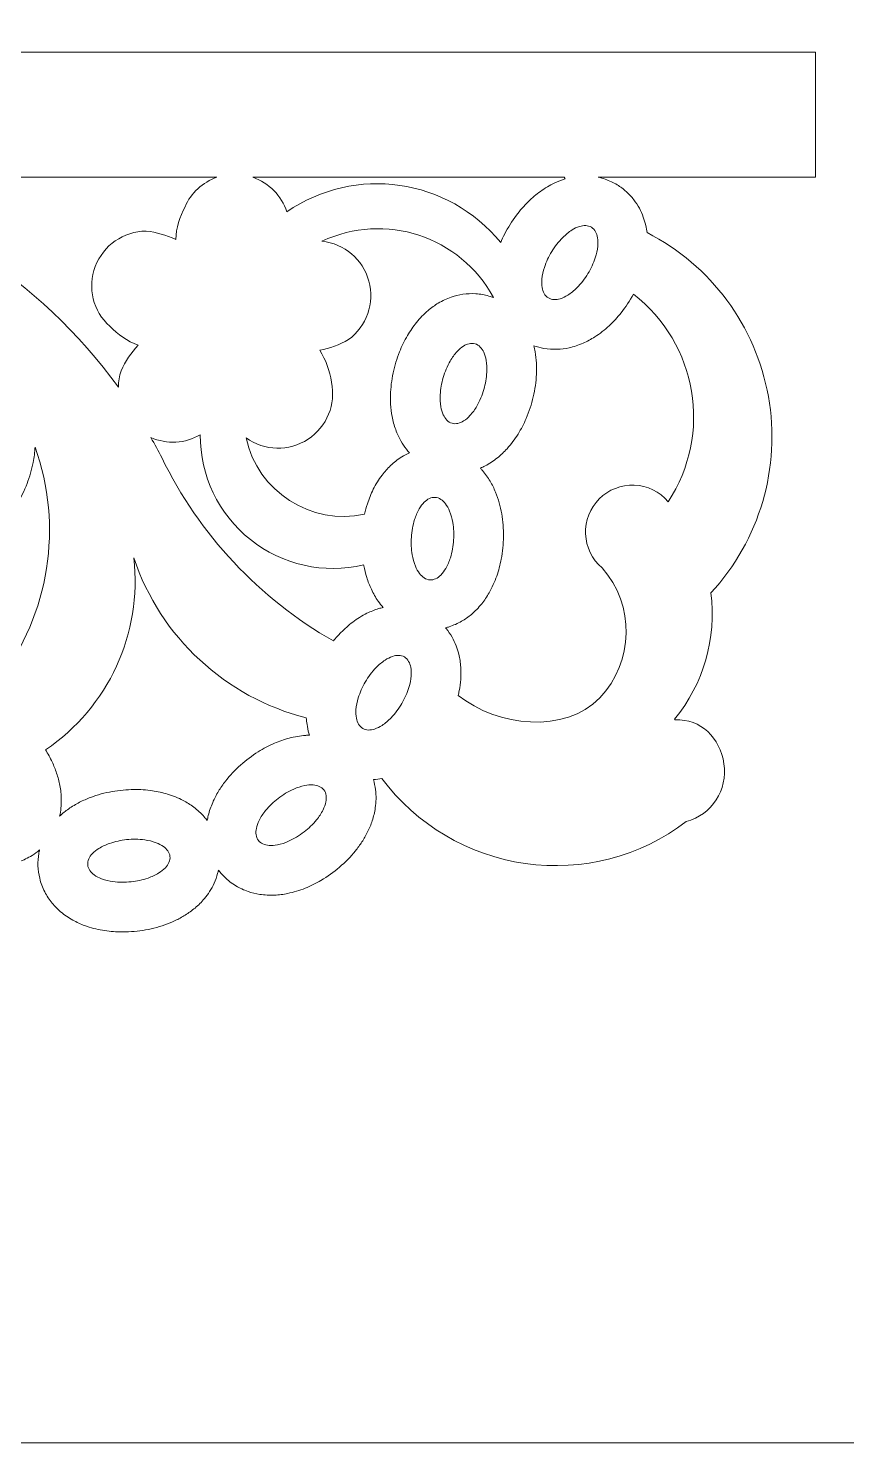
# Model space of a CAD drawing. Header units: millimetres. Extents: x 5151 to 5396, y 1629 to 1892.
# Drawn here: x 5330.4 to 5353.56, y 1629.2 to 1669.2 of the extents above; entities that cross this region are included whole.
import ezdxf

# ---------------------------------------------------------------- set-up
doc = ezdxf.new("R2010")
doc.units = ezdxf.units.MM
doc.header["$MEASUREMENT"] = 0
doc.layers.add('SITARA ALL', color=18, linetype='Continuous', true_color=0x000000)

msp = doc.modelspace()

# ---------------------------------------------------------------- linework, layer by layer
at = {"layer": 'SITARA ALL', "lineweight": 9}
for points, knots in [([(5150.742, 1751.196), (5150.742, 1751.196), (5394.742, 1751.196), (5394.742, 1751.196), (5394.742, 1751.196), (5394.742, 1629.196), (5394.742, 1629.196), (5394.742, 1629.196), (5150.742, 1629.196), (5150.742, 1629.196), (5150.742, 1629.196), (5150.742, 1751.196), (5150.742, 1751.196)], [0, 0, 0, 0, 0.25, 0.25, 0.25, 0.5, 0.5, 0.5, 0.75, 0.75, 0.75, 1, 1, 1, 1]), ([(5252.708, 1644.634), (5253.262, 1644.65), (5253.73, 1645.048), (5253.834, 1645.592), (5254.42, 1645.496), (5254.986, 1645.853), (5255.149, 1646.424), (5256.188, 1645.956), (5257.356, 1645.862), (5258.457, 1646.157), (5258.323, 1645.427), (5258.708, 1644.699), (5259.387, 1644.399), (5260.067, 1644.099), (5260.842, 1644.278), (5261.291, 1644.869), (5262.213, 1644.252), (5263.44, 1644.372), (5264.223, 1645.157), (5264.37, 1645.441), (5264.647, 1645.634), (5264.964, 1645.672), (5265.281, 1645.711), (5265.599, 1645.589), (5265.809, 1645.349), (5266.515, 1644.674), (5267.632, 1644.694), (5268.311, 1645.396), (5268.535, 1645.663), (5268.863, 1645.821), (5269.212, 1645.83), (5269.561, 1645.84), (5269.898, 1645.698), (5270.137, 1645.444), (5270.805, 1644.633), (5271.988, 1644.484), (5272.834, 1645.108), (5273.204, 1645.443), (5273.711, 1645.585), (5274.201, 1645.492), (5274.692, 1645.398), (5275.112, 1645.076), (5275.333, 1644.628), (5275.582, 1644.369), (5275.937, 1644.24), (5276.294, 1644.278), (5276.652, 1644.316), (5276.97, 1644.515), (5277.159, 1644.82), (5277.452, 1645.348), (5277.992, 1645.69), (5278.594, 1645.73), (5279.196, 1645.77), (5279.78, 1645.497), (5280.139, 1645.012), (5280.873, 1644.23), (5281.909, 1643.803), (5282.981, 1643.841), (5284.053, 1643.879), (5285.052, 1644.374), (5285.729, 1645.206), (5291.622, 1643.733), (5297.859, 1645.157), (5302.526, 1649.046), (5302.954, 1648.585), (5303.563, 1648.338), (5304.19, 1648.37), (5304.818, 1648.401), (5305.397, 1648.706), (5305.775, 1649.208), (5306.117, 1648.817), (5306.658, 1648.665), (5307.153, 1648.822), (5307.537, 1648.944), (5307.843, 1649.236), (5307.983, 1649.613), (5308.123, 1649.991), (5308.083, 1650.41), (5307.871, 1650.753), (5307.26, 1651.52), (5306.327, 1651.959), (5305.346, 1651.941), (5305.097, 1652.244), (5305.088, 1652.679), (5305.325, 1652.993), (5305.562, 1653.306), (5306, 1653.409), (5306.361, 1653.252), (5306.415, 1652.95), (5306.591, 1652.685), (5306.848, 1652.518), (5307.105, 1652.351), (5307.418, 1652.298), (5307.715, 1652.371), (5308.012, 1652.444), (5308.266, 1652.638), (5308.416, 1652.904), (5308.566, 1653.171), (5308.599, 1653.487), (5308.507, 1653.779), (5309.1, 1653.038), (5310.032, 1652.654), (5310.976, 1652.764), (5310.54, 1652.605), (5310.122, 1652.398), (5309.731, 1652.149), (5309.441, 1651.778), (5309.407, 1651.268), (5309.646, 1650.863), (5308.315, 1650.04), (5307.757, 1648.389), (5308.319, 1646.928), (5308.824, 1646.624), (5309.447, 1646.589), (5309.983, 1646.834), (5310.519, 1647.08), (5310.899, 1647.568), (5311, 1648.149), (5310.999, 1647.68), (5311.265, 1647.252), (5311.685, 1647.043), (5312.105, 1646.835), (5312.602, 1646.879), (5312.975, 1647.163), (5312.95, 1647.857), (5313.224, 1648.53), (5313.728, 1649.008), (5314.231, 1649.487), (5314.921, 1649.726), (5315.613, 1649.666), (5315.012, 1648.964), (5314.933, 1647.953), (5315.42, 1647.167), (5315.906, 1646.381), (5316.819, 1645.993), (5317.716, 1646.218), (5320.874, 1644.356), (5324.787, 1644.347), (5327.951, 1646.197), (5328.034, 1646.127), (5328.12, 1646.061), (5328.21, 1645.999), (5328.352, 1645.9), (5328.502, 1645.815), (5328.659, 1645.744), (5328.774, 1645.692), (5328.892, 1645.65), (5329.013, 1645.616), (5329.148, 1645.579), (5329.286, 1645.556), (5329.425, 1645.546), (5329.538, 1645.538), (5329.652, 1645.54), (5329.766, 1645.552), (5329.892, 1645.566), (5330.016, 1645.593), (5330.136, 1645.633), (5330.267, 1645.676), (5330.392, 1645.735), (5330.509, 1645.807), (5330.584, 1645.854), (5330.654, 1645.906), (5330.721, 1645.963), (5330.713, 1645.93), (5330.706, 1645.896), (5330.7, 1645.862), (5330.68, 1645.747), (5330.672, 1645.63), (5330.676, 1645.513), (5330.68, 1645.395), (5330.696, 1645.277), (5330.724, 1645.162), (5330.757, 1645.028), (5330.805, 1644.898), (5330.869, 1644.776), (5330.927, 1644.663), (5330.997, 1644.557), (5331.077, 1644.46), (5331.15, 1644.372), (5331.23, 1644.29), (5331.317, 1644.217), (5331.423, 1644.126), (5331.538, 1644.047), (5331.66, 1643.979), (5331.77, 1643.919), (5331.885, 1643.866), (5332.003, 1643.823), (5332.165, 1643.764), (5332.332, 1643.72), (5332.502, 1643.691), (5332.666, 1643.664), (5332.832, 1643.648), (5332.998, 1643.645), (5333.213, 1643.64), (5333.428, 1643.655), (5333.64, 1643.688), (5333.853, 1643.721), (5334.063, 1643.773), (5334.267, 1643.845), (5334.366, 1643.88), (5334.462, 1643.92), (5334.557, 1643.964), (5334.654, 1644.01), (5334.749, 1644.062), (5334.841, 1644.119), (5334.938, 1644.18), (5335.031, 1644.247), (5335.119, 1644.32), (5335.215, 1644.401), (5335.304, 1644.49), (5335.384, 1644.586), (5335.437, 1644.65), (5335.487, 1644.717), (5335.531, 1644.787), (5335.58, 1644.862), (5335.623, 1644.941), (5335.66, 1645.023), (5335.7, 1645.112), (5335.733, 1645.204), (5335.759, 1645.298), (5335.767, 1645.33), (5335.775, 1645.363), (5335.782, 1645.395), (5335.833, 1645.326), (5335.889, 1645.261), (5335.95, 1645.201), (5336.048, 1645.104), (5336.157, 1645.019), (5336.276, 1644.948), (5336.384, 1644.883), (5336.499, 1644.829), (5336.619, 1644.788), (5336.727, 1644.751), (5336.838, 1644.724), (5336.95, 1644.707), (5337.088, 1644.686), (5337.228, 1644.678), (5337.367, 1644.685), (5337.493, 1644.691), (5337.617, 1644.706), (5337.74, 1644.732), (5337.909, 1644.766), (5338.075, 1644.817), (5338.235, 1644.881), (5338.389, 1644.943), (5338.538, 1645.017), (5338.682, 1645.101), (5338.867, 1645.21), (5339.042, 1645.335), (5339.206, 1645.475), (5339.37, 1645.615), (5339.521, 1645.769), (5339.657, 1645.937), (5339.723, 1646.019), (5339.784, 1646.103), (5339.841, 1646.191), (5339.901, 1646.281), (5339.954, 1646.375), (5340.002, 1646.472), (5340.053, 1646.574), (5340.097, 1646.68), (5340.133, 1646.789), (5340.173, 1646.908), (5340.202, 1647.03), (5340.22, 1647.154), (5340.232, 1647.236), (5340.239, 1647.319), (5340.24, 1647.402), (5340.242, 1647.492), (5340.237, 1647.582), (5340.226, 1647.671), (5340.213, 1647.767), (5340.194, 1647.861), (5340.166, 1647.953), (5340.247, 1647.959), (5340.328, 1647.97), (5340.407, 1647.985), (5341.383, 1646.675), (5342.843, 1645.808), (5344.462, 1645.58), (5346.081, 1645.351), (5347.717, 1645.775), (5349.018, 1646.764), (5349.738, 1646.959), (5350.196, 1647.663), (5350.083, 1648.4), (5349.971, 1649.137), (5349.443, 1649.672), (5348.698, 1649.644), (5348.698, 1649.644), (5348.686, 1649.662), (5348.686, 1649.662), (5349.508, 1650.66), (5349.88, 1651.954), (5349.714, 1653.237), (5351.096, 1654.729), (5351.698, 1656.784), (5351.341, 1658.786), (5350.983, 1660.789), (5349.72, 1662.501), (5347.907, 1663.424), (5347.899, 1663.492), (5347.887, 1663.56), (5347.872, 1663.627), (5347.853, 1663.708), (5347.83, 1663.788), (5347.801, 1663.866), (5347.771, 1663.95), (5347.734, 1664.032), (5347.691, 1664.112), (5347.645, 1664.197), (5347.592, 1664.279), (5347.532, 1664.356), (5347.469, 1664.438), (5347.398, 1664.515), (5347.321, 1664.584), (5347.241, 1664.657), (5347.155, 1664.721), (5347.063, 1664.777), (5346.956, 1664.842), (5346.843, 1664.895), (5346.725, 1664.935), (5346.658, 1664.958), (5346.591, 1664.977), (5346.522, 1664.991), (5346.522, 1664.991), (5352.675, 1664.991), (5352.675, 1664.991), (5352.675, 1664.991), (5352.675, 1668.532), (5352.675, 1668.532), (5352.675, 1668.532), (5252.708, 1668.532), (5252.708, 1668.532), (5252.708, 1668.532), (5152.742, 1668.532), (5152.742, 1668.532), (5152.742, 1668.532), (5152.742, 1664.991), (5152.742, 1664.991), (5152.742, 1664.991), (5158.895, 1664.991), (5158.895, 1664.991), (5158.826, 1664.977), (5158.758, 1664.958), (5158.692, 1664.935), (5158.574, 1664.895), (5158.461, 1664.842), (5158.354, 1664.777), (5158.262, 1664.721), (5158.176, 1664.657), (5158.096, 1664.584), (5158.019, 1664.515), (5157.948, 1664.438), (5157.885, 1664.356), (5157.825, 1664.279), (5157.772, 1664.197), (5157.726, 1664.112), (5157.683, 1664.032), (5157.646, 1663.95), (5157.615, 1663.866), (5157.587, 1663.788), (5157.564, 1663.708), (5157.545, 1663.627), (5157.53, 1663.56), (5157.518, 1663.492), (5157.509, 1663.424), (5155.698, 1662.497), (5154.426, 1660.776), (5154.073, 1658.772), (5153.72, 1656.769), (5154.318, 1654.726), (5155.703, 1653.237), (5155.537, 1651.954), (5155.908, 1650.66), (5156.731, 1649.662), (5156.731, 1649.662), (5156.718, 1649.644), (5156.718, 1649.644), (5155.974, 1649.611), (5155.372, 1649.025), (5155.32, 1648.282), (5155.268, 1647.538), (5155.666, 1646.9), (5156.398, 1646.764), (5157.701, 1645.776), (5159.344, 1645.35), (5160.963, 1645.581), (5162.581, 1645.812), (5164.035, 1646.673), (5165.01, 1647.985), (5165.089, 1647.97), (5165.17, 1647.959), (5165.25, 1647.953), (5165.223, 1647.861), (5165.203, 1647.767), (5165.191, 1647.671), (5165.18, 1647.582), (5165.175, 1647.492), (5165.177, 1647.402), (5165.178, 1647.319), (5165.185, 1647.236), (5165.197, 1647.154), (5165.215, 1647.03), (5165.244, 1646.908), (5165.284, 1646.789), (5165.32, 1646.68), (5165.364, 1646.574), (5165.415, 1646.472), (5165.463, 1646.375), (5165.516, 1646.281), (5165.575, 1646.191), (5165.632, 1646.103), (5165.694, 1646.019), (5165.76, 1645.937), (5165.896, 1645.769), (5166.047, 1645.615), (5166.211, 1645.475), (5166.375, 1645.335), (5166.55, 1645.21), (5166.735, 1645.101), (5166.879, 1645.017), (5167.028, 1644.943), (5167.182, 1644.881), (5167.342, 1644.817), (5167.507, 1644.766), (5167.676, 1644.732), (5167.799, 1644.706), (5167.924, 1644.691), (5168.05, 1644.685), (5168.189, 1644.678), (5168.329, 1644.686), (5168.467, 1644.707), (5168.579, 1644.724), (5168.69, 1644.751), (5168.798, 1644.788), (5168.918, 1644.829), (5169.033, 1644.883), (5169.141, 1644.948), (5169.259, 1645.019), (5169.369, 1645.104), (5169.467, 1645.201), (5169.528, 1645.261), (5169.584, 1645.326), (5169.635, 1645.395), (5169.642, 1645.363), (5169.649, 1645.33), (5169.658, 1645.298), (5169.683, 1645.204), (5169.716, 1645.112), (5169.757, 1645.023), (5169.794, 1644.941), (5169.837, 1644.862), (5169.885, 1644.787), (5169.93, 1644.717), (5169.979, 1644.65), (5170.033, 1644.586), (5170.113, 1644.49), (5170.202, 1644.401), (5170.298, 1644.32), (5170.386, 1644.247), (5170.479, 1644.18), (5170.576, 1644.119), (5170.667, 1644.062), (5170.762, 1644.01), (5170.86, 1643.964), (5170.955, 1643.92), (5171.051, 1643.88), (5171.15, 1643.845), (5171.354, 1643.773), (5171.564, 1643.721), (5171.777, 1643.688), (5171.989, 1643.655), (5172.204, 1643.64), (5172.419, 1643.645), (5172.585, 1643.648), (5172.751, 1643.664), (5172.915, 1643.691), (5173.085, 1643.72), (5173.252, 1643.764), (5173.414, 1643.823), (5173.532, 1643.866), (5173.647, 1643.919), (5173.757, 1643.979), (5173.879, 1644.047), (5173.994, 1644.126), (5174.1, 1644.217), (5174.187, 1644.29), (5174.267, 1644.372), (5174.339, 1644.46), (5174.42, 1644.557), (5174.49, 1644.663), (5174.548, 1644.776), (5174.611, 1644.898), (5174.66, 1645.028), (5174.693, 1645.162), (5174.721, 1645.277), (5174.737, 1645.395), (5174.741, 1645.513), (5174.745, 1645.63), (5174.736, 1645.747), (5174.716, 1645.862), (5174.711, 1645.896), (5174.704, 1645.93), (5174.696, 1645.963), (5174.762, 1645.906), (5174.833, 1645.854), (5174.908, 1645.807), (5175.025, 1645.735), (5175.15, 1645.676), (5175.281, 1645.633), (5175.401, 1645.593), (5175.525, 1645.566), (5175.651, 1645.552), (5175.764, 1645.54), (5175.879, 1645.538), (5175.992, 1645.546), (5176.131, 1645.556), (5176.269, 1645.579), (5176.404, 1645.616), (5176.525, 1645.65), (5176.643, 1645.692), (5176.758, 1645.744), (5176.915, 1645.815), (5177.065, 1645.9), (5177.207, 1645.999), (5177.296, 1646.061), (5177.383, 1646.127), (5177.466, 1646.197), (5180.63, 1644.348), (5184.544, 1644.355), (5187.701, 1646.218), (5188.6, 1646.004), (5189.534, 1646.397), (5190.011, 1647.189), (5190.487, 1647.982), (5190.414, 1648.971), (5189.804, 1649.666), (5190.496, 1649.728), (5191.182, 1649.489), (5191.686, 1649.011), (5192.191, 1648.533), (5192.466, 1647.857), (5192.442, 1647.163), (5192.816, 1646.881), (5193.319, 1646.835), (5193.738, 1647.046), (5194.157, 1647.257), (5194.42, 1647.68), (5194.417, 1648.149), (5194.52, 1647.569), (5194.902, 1647.076), (5195.438, 1646.832), (5195.975, 1646.589), (5196.593, 1646.623), (5197.098, 1646.928), (5197.659, 1648.389), (5197.103, 1650.041), (5195.771, 1650.863), (5196.01, 1651.269), (5195.976, 1651.778), (5195.686, 1652.149), (5195.295, 1652.398), (5194.877, 1652.605), (5194.441, 1652.764), (5195.384, 1652.654), (5196.317, 1653.037), (5196.91, 1653.779), (5196.818, 1653.487), (5196.851, 1653.17), (5197.002, 1652.903), (5197.152, 1652.636), (5197.404, 1652.444), (5197.702, 1652.371), (5197.999, 1652.298), (5198.314, 1652.352), (5198.57, 1652.519), (5198.827, 1652.686), (5199.003, 1652.95), (5199.056, 1653.252), (5199.413, 1653.417), (5199.836, 1653.316), (5200.08, 1653.008), (5200.324, 1652.7), (5200.313, 1652.25), (5200.071, 1651.941), (5199.09, 1651.959), (5198.157, 1651.521), (5197.546, 1650.753), (5197.335, 1650.41), (5197.294, 1649.988), (5197.435, 1649.611), (5197.575, 1649.233), (5197.88, 1648.943), (5198.264, 1648.822), (5198.759, 1648.666), (5199.3, 1648.817), (5199.641, 1649.208), (5200.021, 1648.707), (5200.603, 1648.4), (5201.23, 1648.369), (5201.858, 1648.339), (5202.464, 1648.585), (5202.891, 1649.046), (5207.559, 1645.159), (5213.795, 1643.732), (5219.688, 1645.206), (5220.366, 1644.375), (5221.37, 1643.877), (5222.442, 1643.84), (5223.514, 1643.804), (5224.545, 1644.228), (5225.278, 1645.012), (5225.635, 1645.498), (5226.215, 1645.768), (5226.817, 1645.73), (5227.419, 1645.693), (5227.963, 1645.347), (5228.257, 1644.82), (5228.448, 1644.515), (5228.768, 1644.315), (5229.125, 1644.278), (5229.482, 1644.241), (5229.835, 1644.369), (5230.084, 1644.628), (5230.304, 1645.077), (5230.721, 1645.396), (5231.212, 1645.491), (5231.702, 1645.586), (5232.212, 1645.442), (5232.583, 1645.108), (5233.429, 1644.485), (5234.613, 1644.632), (5235.28, 1645.444), (5235.518, 1645.699), (5235.854, 1645.839), (5236.203, 1645.83), (5236.551, 1645.822), (5236.881, 1645.663), (5237.106, 1645.396), (5237.786, 1644.695), (5238.903, 1644.673), (5239.608, 1645.349), (5239.818, 1645.59), (5240.133, 1645.711), (5240.45, 1645.673), (5240.767, 1645.635), (5241.046, 1645.44), (5241.194, 1645.157), (5241.977, 1644.373), (5243.205, 1644.251), (5244.125, 1644.869), (5244.588, 1644.287), (5245.389, 1644.099), (5246.061, 1644.414), (5246.734, 1644.729), (5247.11, 1645.43), (5246.96, 1646.157), (5248.061, 1645.862), (5249.229, 1645.956), (5250.268, 1646.424), (5250.432, 1645.853), (5250.997, 1645.495), (5251.583, 1645.592), (5251.687, 1645.048), (5252.155, 1644.65), (5252.708, 1644.634)], [0, 0, 0, 0, 0.004505, 0.004505, 0.004505, 0.009009, 0.009009, 0.009009, 0.013514, 0.013514, 0.013514, 0.018018, 0.018018, 0.018018, 0.022523, 0.022523, 0.022523, 0.027027, 0.027027, 0.027027, 0.031532, 0.031532, 0.031532, 0.036036, 0.036036, 0.036036, 0.040541, 0.040541, 0.040541, 0.045045, 0.045045, 0.045045, 0.04955, 0.04955, 0.04955, 0.054054, 0.054054, 0.054054, 0.058559, 0.058559, 0.058559, 0.063063, 0.063063, 0.063063, 0.067568, 0.067568, 0.067568, 0.072072, 0.072072, 0.072072, 0.076577, 0.076577, 0.076577, 0.081081, 0.081081, 0.081081, 0.085586, 0.085586, 0.085586, 0.09009, 0.09009, 0.09009, 0.094595, 0.094595, 0.094595, 0.099099, 0.099099, 0.099099, 0.103604, 0.103604, 0.103604, 0.108108, 0.108108, 0.108108, 0.112613, 0.112613, 0.112613, 0.117117, 0.117117, 0.117117, 0.121622, 0.121622, 0.121622, 0.126126, 0.126126, 0.126126, 0.130631, 0.130631, 0.130631, 0.135135, 0.135135, 0.135135, 0.13964, 0.13964, 0.13964, 0.144144, 0.144144, 0.144144, 0.148649, 0.148649, 0.148649, 0.153153, 0.153153, 0.153153, 0.157658, 0.157658, 0.157658, 0.162162, 0.162162, 0.162162, 0.166667, 0.166667, 0.166667, 0.171171, 0.171171, 0.171171, 0.175676, 0.175676, 0.175676, 0.18018, 0.18018, 0.18018, 0.184685, 0.184685, 0.184685, 0.189189, 0.189189, 0.189189, 0.193694, 0.193694, 0.193694, 0.198198, 0.198198, 0.198198, 0.202703, 0.202703, 0.202703, 0.207207, 0.207207, 0.207207, 0.211712, 0.211712, 0.211712, 0.216216, 0.216216, 0.216216, 0.220721, 0.220721, 0.220721, 0.225225, 0.225225, 0.225225, 0.22973, 0.22973, 0.22973, 0.234234, 0.234234, 0.234234, 0.238739, 0.238739, 0.238739, 0.243243, 0.243243, 0.243243, 0.247748, 0.247748, 0.247748, 0.252252, 0.252252, 0.252252, 0.256757, 0.256757, 0.256757, 0.261261, 0.261261, 0.261261, 0.265766, 0.265766, 0.265766, 0.27027, 0.27027, 0.27027, 0.274775, 0.274775, 0.274775, 0.279279, 0.279279, 0.279279, 0.283784, 0.283784, 0.283784, 0.288288, 0.288288, 0.288288, 0.292793, 0.292793, 0.292793, 0.297297, 0.297297, 0.297297, 0.301802, 0.301802, 0.301802, 0.306306, 0.306306, 0.306306, 0.310811, 0.310811, 0.310811, 0.315315, 0.315315, 0.315315, 0.31982, 0.31982, 0.31982, 0.324324, 0.324324, 0.324324, 0.328829, 0.328829, 0.328829, 0.333333, 0.333333, 0.333333, 0.337838, 0.337838, 0.337838, 0.342342, 0.342342, 0.342342, 0.346847, 0.346847, 0.346847, 0.351351, 0.351351, 0.351351, 0.355856, 0.355856, 0.355856, 0.36036, 0.36036, 0.36036, 0.364865, 0.364865, 0.364865, 0.369369, 0.369369, 0.369369, 0.373874, 0.373874, 0.373874, 0.378378, 0.378378, 0.378378, 0.382883, 0.382883, 0.382883, 0.387387, 0.387387, 0.387387, 0.391892, 0.391892, 0.391892, 0.396396, 0.396396, 0.396396, 0.400901, 0.400901, 0.400901, 0.405405, 0.405405, 0.405405, 0.40991, 0.40991, 0.40991, 0.414414, 0.414414, 0.414414, 0.418919, 0.418919, 0.418919, 0.423423, 0.423423, 0.423423, 0.427928, 0.427928, 0.427928, 0.432432, 0.432432, 0.432432, 0.436937, 0.436937, 0.436937, 0.441441, 0.441441, 0.441441, 0.445946, 0.445946, 0.445946, 0.45045, 0.45045, 0.45045, 0.454955, 0.454955, 0.454955, 0.459459, 0.459459, 0.459459, 0.463964, 0.463964, 0.463964, 0.468468, 0.468468, 0.468468, 0.472973, 0.472973, 0.472973, 0.477477, 0.477477, 0.477477, 0.481982, 0.481982, 0.481982, 0.486486, 0.486486, 0.486486, 0.490991, 0.490991, 0.490991, 0.495495, 0.495495, 0.495495, 0.5, 0.5, 0.5, 0.504505, 0.504505, 0.504505, 0.509009, 0.509009, 0.509009, 0.513514, 0.513514, 0.513514, 0.518018, 0.518018, 0.518018, 0.522523, 0.522523, 0.522523, 0.527027, 0.527027, 0.527027, 0.531532, 0.531532, 0.531532, 0.536036, 0.536036, 0.536036, 0.540541, 0.540541, 0.540541, 0.545045, 0.545045, 0.545045, 0.54955, 0.54955, 0.54955, 0.554054, 0.554054, 0.554054, 0.558559, 0.558559, 0.558559, 0.563063, 0.563063, 0.563063, 0.567568, 0.567568, 0.567568, 0.572072, 0.572072, 0.572072, 0.576577, 0.576577, 0.576577, 0.581081, 0.581081, 0.581081, 0.585586, 0.585586, 0.585586, 0.59009, 0.59009, 0.59009, 0.594595, 0.594595, 0.594595, 0.599099, 0.599099, 0.599099, 0.603604, 0.603604, 0.603604, 0.608108, 0.608108, 0.608108, 0.612613, 0.612613, 0.612613, 0.617117, 0.617117, 0.617117, 0.621622, 0.621622, 0.621622, 0.626126, 0.626126, 0.626126, 0.630631, 0.630631, 0.630631, 0.635135, 0.635135, 0.635135, 0.63964, 0.63964, 0.63964, 0.644144, 0.644144, 0.644144, 0.648649, 0.648649, 0.648649, 0.653153, 0.653153, 0.653153, 0.657658, 0.657658, 0.657658, 0.662162, 0.662162, 0.662162, 0.666667, 0.666667, 0.666667, 0.671171, 0.671171, 0.671171, 0.675676, 0.675676, 0.675676, 0.68018, 0.68018, 0.68018, 0.684685, 0.684685, 0.684685, 0.689189, 0.689189, 0.689189, 0.693694, 0.693694, 0.693694, 0.698198, 0.698198, 0.698198, 0.702703, 0.702703, 0.702703, 0.707207, 0.707207, 0.707207, 0.711712, 0.711712, 0.711712, 0.716216, 0.716216, 0.716216, 0.720721, 0.720721, 0.720721, 0.725225, 0.725225, 0.725225, 0.72973, 0.72973, 0.72973, 0.734234, 0.734234, 0.734234, 0.738739, 0.738739, 0.738739, 0.743243, 0.743243, 0.743243, 0.747748, 0.747748, 0.747748, 0.752252, 0.752252, 0.752252, 0.756757, 0.756757, 0.756757, 0.761261, 0.761261, 0.761261, 0.765766, 0.765766, 0.765766, 0.77027, 0.77027, 0.77027, 0.774775, 0.774775, 0.774775, 0.779279, 0.779279, 0.779279, 0.783784, 0.783784, 0.783784, 0.788288, 0.788288, 0.788288, 0.792793, 0.792793, 0.792793, 0.797297, 0.797297, 0.797297, 0.801802, 0.801802, 0.801802, 0.806306, 0.806306, 0.806306, 0.810811, 0.810811, 0.810811, 0.815315, 0.815315, 0.815315, 0.81982, 0.81982, 0.81982, 0.824324, 0.824324, 0.824324, 0.828829, 0.828829, 0.828829, 0.833333, 0.833333, 0.833333, 0.837838, 0.837838, 0.837838, 0.842342, 0.842342, 0.842342, 0.846847, 0.846847, 0.846847, 0.851351, 0.851351, 0.851351, 0.855856, 0.855856, 0.855856, 0.86036, 0.86036, 0.86036, 0.864865, 0.864865, 0.864865, 0.869369, 0.869369, 0.869369, 0.873874, 0.873874, 0.873874, 0.878378, 0.878378, 0.878378, 0.882883, 0.882883, 0.882883, 0.887387, 0.887387, 0.887387, 0.891892, 0.891892, 0.891892, 0.896396, 0.896396, 0.896396, 0.900901, 0.900901, 0.900901, 0.905405, 0.905405, 0.905405, 0.90991, 0.90991, 0.90991, 0.914414, 0.914414, 0.914414, 0.918919, 0.918919, 0.918919, 0.923423, 0.923423, 0.923423, 0.927928, 0.927928, 0.927928, 0.932432, 0.932432, 0.932432, 0.936937, 0.936937, 0.936937, 0.941441, 0.941441, 0.941441, 0.945946, 0.945946, 0.945946, 0.95045, 0.95045, 0.95045, 0.954955, 0.954955, 0.954955, 0.959459, 0.959459, 0.959459, 0.963964, 0.963964, 0.963964, 0.968468, 0.968468, 0.968468, 0.972973, 0.972973, 0.972973, 0.977477, 0.977477, 0.977477, 0.981982, 0.981982, 0.981982, 0.986486, 0.986486, 0.986486, 0.990991, 0.990991, 0.990991, 0.995495, 0.995495, 0.995495, 1, 1, 1, 1]), ([(5345.591, 1664.945), (5345.49, 1664.914), (5345.392, 1664.876), (5345.296, 1664.831), (5345.154, 1664.764), (5345.018, 1664.684), (5344.891, 1664.591), (5344.771, 1664.504), (5344.658, 1664.409), (5344.553, 1664.305), (5344.429, 1664.184), (5344.315, 1664.053), (5344.211, 1663.915), (5344.086, 1663.748), (5343.975, 1663.571), (5343.88, 1663.386), (5343.84, 1663.307), (5343.802, 1663.226), (5343.767, 1663.144), (5342.282, 1664.967), (5339.65, 1665.345), (5337.714, 1664.011), (5337.566, 1664.469), (5337.213, 1664.831), (5336.759, 1664.991), (5336.759, 1664.991), (5345.565, 1664.991), (5345.565, 1664.991), (5345.565, 1664.991), (5345.591, 1664.945), (5345.591, 1664.945)], [0, 0, 0, 0, 0.1, 0.1, 0.1, 0.2, 0.2, 0.2, 0.3, 0.3, 0.3, 0.4, 0.4, 0.4, 0.5, 0.5, 0.5, 0.6, 0.6, 0.6, 0.7, 0.7, 0.7, 0.8, 0.8, 0.8, 0.9, 0.9, 0.9, 1, 1, 1, 1]), ([(5332.95, 1659.056), (5330.725, 1662.121), (5327.433, 1664.239), (5323.72, 1664.991), (5323.72, 1664.991), (5335.736, 1664.991), (5335.736, 1664.991), (5335.334, 1664.849), (5335.008, 1664.547), (5334.836, 1664.156), (5334.682, 1663.872), (5334.591, 1663.556), (5334.572, 1663.233), (5334.309, 1663.356), (5334.027, 1663.435), (5333.738, 1663.467), (5333.097, 1663.465), (5332.524, 1663.067), (5332.298, 1662.467), (5332.072, 1661.868), (5332.23, 1661.199), (5332.71, 1660.775), (5332.933, 1660.54), (5333.205, 1660.357), (5333.507, 1660.238), (5333.308, 1660.026), (5333.146, 1659.782), (5333.026, 1659.517), (5332.977, 1659.368), (5332.952, 1659.212), (5332.95, 1659.056)], [0, 0, 0, 0, 0.1, 0.1, 0.1, 0.2, 0.2, 0.2, 0.3, 0.3, 0.3, 0.4, 0.4, 0.4, 0.5, 0.5, 0.5, 0.6, 0.6, 0.6, 0.7, 0.7, 0.7, 0.8, 0.8, 0.8, 0.9, 0.9, 0.9, 1, 1, 1, 1]), ([(5339.917, 1655.46), (5338.396, 1655.133), (5336.896, 1656.1), (5336.563, 1657.62), (5337.083, 1657.245), (5337.78, 1657.23), (5338.316, 1657.582), (5338.851, 1657.935), (5339.116, 1658.568), (5338.977, 1659.194), (5338.935, 1659.515), (5338.822, 1659.823), (5338.647, 1660.096), (5338.933, 1660.151), (5339.208, 1660.253), (5339.461, 1660.397), (5339.978, 1660.776), (5340.208, 1661.434), (5340.038, 1662.052), (5339.868, 1662.671), (5339.347, 1663.118), (5338.709, 1663.179), (5340.492, 1664.023), (5342.625, 1663.322), (5343.563, 1661.587), (5343.52, 1661.603), (5343.476, 1661.618), (5343.432, 1661.631), (5343.312, 1661.665), (5343.189, 1661.687), (5343.064, 1661.695), (5342.941, 1661.703), (5342.818, 1661.697), (5342.696, 1661.679), (5342.584, 1661.663), (5342.474, 1661.636), (5342.367, 1661.599), (5342.241, 1661.555), (5342.119, 1661.498), (5342.003, 1661.429), (5341.901, 1661.368), (5341.804, 1661.298), (5341.713, 1661.22), (5341.593, 1661.118), (5341.483, 1661.005), (5341.384, 1660.882), (5341.291, 1660.767), (5341.207, 1660.645), (5341.133, 1660.518), (5341.045, 1660.368), (5340.969, 1660.212), (5340.906, 1660.051), (5340.828, 1659.858), (5340.768, 1659.658), (5340.725, 1659.454), (5340.681, 1659.249), (5340.656, 1659.041), (5340.65, 1658.831), (5340.647, 1658.716), (5340.65, 1658.601), (5340.66, 1658.487), (5340.671, 1658.367), (5340.689, 1658.249), (5340.715, 1658.131), (5340.744, 1658.005), (5340.783, 1657.881), (5340.833, 1657.761), (5340.865, 1657.682), (5340.903, 1657.605), (5340.945, 1657.531), (5340.991, 1657.45), (5341.043, 1657.372), (5341.1, 1657.299), (5341.128, 1657.262), (5341.157, 1657.227), (5341.188, 1657.193), (5341.112, 1657.16), (5341.039, 1657.121), (5340.968, 1657.078), (5340.854, 1657.008), (5340.747, 1656.926), (5340.65, 1656.833), (5340.563, 1656.751), (5340.483, 1656.662), (5340.411, 1656.567), (5340.316, 1656.441), (5340.233, 1656.306), (5340.164, 1656.165), (5340.098, 1656.033), (5340.043, 1655.896), (5339.998, 1655.755), (5339.966, 1655.658), (5339.94, 1655.56), (5339.917, 1655.46)], [0, 0, 0, 0, 0.032258, 0.032258, 0.032258, 0.064516, 0.064516, 0.064516, 0.096774, 0.096774, 0.096774, 0.129032, 0.129032, 0.129032, 0.16129, 0.16129, 0.16129, 0.193548, 0.193548, 0.193548, 0.225806, 0.225806, 0.225806, 0.258065, 0.258065, 0.258065, 0.290323, 0.290323, 0.290323, 0.322581, 0.322581, 0.322581, 0.354839, 0.354839, 0.354839, 0.387097, 0.387097, 0.387097, 0.419355, 0.419355, 0.419355, 0.451613, 0.451613, 0.451613, 0.483871, 0.483871, 0.483871, 0.516129, 0.516129, 0.516129, 0.548387, 0.548387, 0.548387, 0.580645, 0.580645, 0.580645, 0.612903, 0.612903, 0.612903, 0.645161, 0.645161, 0.645161, 0.677419, 0.677419, 0.677419, 0.709677, 0.709677, 0.709677, 0.741935, 0.741935, 0.741935, 0.774194, 0.774194, 0.774194, 0.806452, 0.806452, 0.806452, 0.83871, 0.83871, 0.83871, 0.870968, 0.870968, 0.870968, 0.903226, 0.903226, 0.903226, 0.935484, 0.935484, 0.935484, 0.967742, 0.967742, 0.967742, 1, 1, 1, 1]), ([(5346.332, 1663.576), (5346.381, 1663.545), (5346.422, 1663.501), (5346.45, 1663.45), (5346.479, 1663.397), (5346.498, 1663.339), (5346.507, 1663.28), (5346.52, 1663.201), (5346.522, 1663.121), (5346.514, 1663.042), (5346.502, 1662.93), (5346.478, 1662.819), (5346.443, 1662.711), (5346.391, 1662.555), (5346.321, 1662.405), (5346.235, 1662.265), (5346.147, 1662.119), (5346.041, 1661.983), (5345.921, 1661.862), (5345.843, 1661.783), (5345.756, 1661.713), (5345.663, 1661.654), (5345.596, 1661.611), (5345.525, 1661.578), (5345.45, 1661.554), (5345.393, 1661.536), (5345.334, 1661.528), (5345.274, 1661.53), (5345.218, 1661.532), (5345.164, 1661.548), (5345.116, 1661.577), (5345.066, 1661.608), (5345.025, 1661.651), (5344.997, 1661.703), (5344.969, 1661.756), (5344.949, 1661.813), (5344.94, 1661.873), (5344.928, 1661.951), (5344.926, 1662.031), (5344.934, 1662.11), (5344.945, 1662.223), (5344.969, 1662.334), (5345.005, 1662.441), (5345.057, 1662.597), (5345.126, 1662.747), (5345.212, 1662.887), (5345.301, 1663.034), (5345.406, 1663.169), (5345.527, 1663.29), (5345.605, 1663.369), (5345.691, 1663.439), (5345.785, 1663.499), (5345.851, 1663.541), (5345.923, 1663.574), (5345.998, 1663.598), (5346.054, 1663.616), (5346.114, 1663.625), (5346.173, 1663.622), (5346.229, 1663.62), (5346.284, 1663.604), (5346.332, 1663.576)], [0, 0, 0, 0, 0.05, 0.05, 0.05, 0.1, 0.1, 0.1, 0.15, 0.15, 0.15, 0.2, 0.2, 0.2, 0.25, 0.25, 0.25, 0.3, 0.3, 0.3, 0.35, 0.35, 0.35, 0.4, 0.4, 0.4, 0.45, 0.45, 0.45, 0.5, 0.5, 0.5, 0.55, 0.55, 0.55, 0.6, 0.6, 0.6, 0.65, 0.65, 0.65, 0.7, 0.7, 0.7, 0.75, 0.75, 0.75, 0.8, 0.8, 0.8, 0.85, 0.85, 0.85, 0.9, 0.9, 0.9, 0.95, 0.95, 0.95, 1, 1, 1, 1]), ([(5342.566, 1650.335), (5342.576, 1650.379), (5342.586, 1650.423), (5342.594, 1650.467), (5342.615, 1650.574), (5342.629, 1650.681), (5342.637, 1650.788), (5342.646, 1650.902), (5342.646, 1651.017), (5342.638, 1651.131), (5342.63, 1651.257), (5342.611, 1651.381), (5342.581, 1651.503), (5342.561, 1651.583), (5342.536, 1651.662), (5342.506, 1651.74), (5342.474, 1651.824), (5342.435, 1651.905), (5342.391, 1651.983), (5342.343, 1652.068), (5342.288, 1652.149), (5342.227, 1652.225), (5342.227, 1652.225), (5342.209, 1652.248), (5342.209, 1652.248), (5342.244, 1652.256), (5342.278, 1652.266), (5342.313, 1652.277), (5342.433, 1652.316), (5342.549, 1652.367), (5342.659, 1652.43), (5342.758, 1652.487), (5342.851, 1652.552), (5342.939, 1652.626), (5343.045, 1652.716), (5343.143, 1652.816), (5343.23, 1652.925), (5343.308, 1653.023), (5343.379, 1653.127), (5343.441, 1653.237), (5343.526, 1653.387), (5343.597, 1653.544), (5343.654, 1653.707), (5343.709, 1653.864), (5343.752, 1654.025), (5343.782, 1654.188), (5343.823, 1654.399), (5343.844, 1654.614), (5343.847, 1654.828), (5343.85, 1655.044), (5343.833, 1655.26), (5343.796, 1655.473), (5343.778, 1655.576), (5343.755, 1655.678), (5343.727, 1655.779), (5343.698, 1655.883), (5343.663, 1655.985), (5343.621, 1656.085), (5343.578, 1656.19), (5343.527, 1656.293), (5343.469, 1656.392), (5343.406, 1656.5), (5343.333, 1656.602), (5343.251, 1656.698), (5343.232, 1656.72), (5343.213, 1656.742), (5343.193, 1656.763), (5343.238, 1656.782), (5343.282, 1656.803), (5343.325, 1656.825), (5343.449, 1656.89), (5343.566, 1656.967), (5343.674, 1657.054), (5343.772, 1657.133), (5343.863, 1657.22), (5343.948, 1657.313), (5344.063, 1657.441), (5344.167, 1657.579), (5344.258, 1657.726), (5344.345, 1657.867), (5344.422, 1658.015), (5344.488, 1658.168), (5344.573, 1658.365), (5344.64, 1658.569), (5344.689, 1658.779), (5344.739, 1658.989), (5344.77, 1659.203), (5344.78, 1659.419), (5344.785, 1659.523), (5344.784, 1659.628), (5344.778, 1659.732), (5344.773, 1659.84), (5344.76, 1659.947), (5344.742, 1660.054), (5344.732, 1660.111), (5344.72, 1660.167), (5344.706, 1660.223), (5344.797, 1660.191), (5344.89, 1660.166), (5344.985, 1660.15), (5345.11, 1660.128), (5345.236, 1660.12), (5345.363, 1660.124), (5345.477, 1660.129), (5345.59, 1660.143), (5345.701, 1660.167), (5345.837, 1660.197), (5345.97, 1660.241), (5346.098, 1660.297), (5346.213, 1660.347), (5346.324, 1660.407), (5346.43, 1660.475), (5346.575, 1660.568), (5346.711, 1660.674), (5346.837, 1660.792), (5346.959, 1660.906), (5347.071, 1661.028), (5347.175, 1661.158), (5347.305, 1661.322), (5347.422, 1661.498), (5347.522, 1661.682), (5349.336, 1660.287), (5349.764, 1657.726), (5348.507, 1655.814), (5348.266, 1656.097), (5347.919, 1656.266), (5347.548, 1656.28), (5347.177, 1656.295), (5346.819, 1656.156), (5346.557, 1655.893), (5346.294, 1655.631), (5346.154, 1655.271), (5346.169, 1654.9), (5346.184, 1654.529), (5346.351, 1654.183), (5346.634, 1653.943), (5347.571, 1652.886), (5347.543, 1651.287), (5346.568, 1650.264), (5345.594, 1649.24), (5343.667, 1649.45), (5342.566, 1650.335)], [0, 0, 0, 0, 0.021277, 0.021277, 0.021277, 0.042553, 0.042553, 0.042553, 0.06383, 0.06383, 0.06383, 0.085106, 0.085106, 0.085106, 0.106383, 0.106383, 0.106383, 0.12766, 0.12766, 0.12766, 0.148936, 0.148936, 0.148936, 0.170213, 0.170213, 0.170213, 0.191489, 0.191489, 0.191489, 0.212766, 0.212766, 0.212766, 0.234043, 0.234043, 0.234043, 0.255319, 0.255319, 0.255319, 0.276596, 0.276596, 0.276596, 0.297872, 0.297872, 0.297872, 0.319149, 0.319149, 0.319149, 0.340426, 0.340426, 0.340426, 0.361702, 0.361702, 0.361702, 0.382979, 0.382979, 0.382979, 0.404255, 0.404255, 0.404255, 0.425532, 0.425532, 0.425532, 0.446809, 0.446809, 0.446809, 0.468085, 0.468085, 0.468085, 0.489362, 0.489362, 0.489362, 0.510638, 0.510638, 0.510638, 0.531915, 0.531915, 0.531915, 0.553191, 0.553191, 0.553191, 0.574468, 0.574468, 0.574468, 0.595745, 0.595745, 0.595745, 0.617021, 0.617021, 0.617021, 0.638298, 0.638298, 0.638298, 0.659574, 0.659574, 0.659574, 0.680851, 0.680851, 0.680851, 0.702128, 0.702128, 0.702128, 0.723404, 0.723404, 0.723404, 0.744681, 0.744681, 0.744681, 0.765957, 0.765957, 0.765957, 0.787234, 0.787234, 0.787234, 0.808511, 0.808511, 0.808511, 0.829787, 0.829787, 0.829787, 0.851064, 0.851064, 0.851064, 0.87234, 0.87234, 0.87234, 0.893617, 0.893617, 0.893617, 0.914894, 0.914894, 0.914894, 0.93617, 0.93617, 0.93617, 0.957447, 0.957447, 0.957447, 0.978723, 0.978723, 0.978723, 1, 1, 1, 1]), ([(5343.041, 1660.28), (5343.097, 1660.263), (5343.148, 1660.232), (5343.188, 1660.189), (5343.23, 1660.145), (5343.263, 1660.095), (5343.288, 1660.04), (5343.32, 1659.967), (5343.343, 1659.891), (5343.356, 1659.812), (5343.375, 1659.701), (5343.381, 1659.588), (5343.374, 1659.475), (5343.365, 1659.31), (5343.337, 1659.148), (5343.291, 1658.99), (5343.244, 1658.825), (5343.178, 1658.667), (5343.093, 1658.518), (5343.039, 1658.422), (5342.973, 1658.332), (5342.899, 1658.25), (5342.846, 1658.192), (5342.786, 1658.14), (5342.719, 1658.098), (5342.669, 1658.066), (5342.614, 1658.042), (5342.556, 1658.028), (5342.502, 1658.016), (5342.445, 1658.017), (5342.391, 1658.032), (5342.335, 1658.049), (5342.284, 1658.08), (5342.244, 1658.123), (5342.202, 1658.166), (5342.169, 1658.217), (5342.144, 1658.272), (5342.112, 1658.344), (5342.089, 1658.421), (5342.076, 1658.499), (5342.057, 1658.611), (5342.051, 1658.724), (5342.058, 1658.837), (5342.067, 1659.001), (5342.095, 1659.164), (5342.141, 1659.322), (5342.188, 1659.487), (5342.254, 1659.645), (5342.339, 1659.793), (5342.393, 1659.89), (5342.459, 1659.98), (5342.533, 1660.062), (5342.586, 1660.12), (5342.646, 1660.171), (5342.712, 1660.214), (5342.762, 1660.246), (5342.818, 1660.27), (5342.876, 1660.283), (5342.93, 1660.296), (5342.987, 1660.295), (5343.041, 1660.28)], [0, 0, 0, 0, 0.05, 0.05, 0.05, 0.1, 0.1, 0.1, 0.15, 0.15, 0.15, 0.2, 0.2, 0.2, 0.25, 0.25, 0.25, 0.3, 0.3, 0.3, 0.35, 0.35, 0.35, 0.4, 0.4, 0.4, 0.45, 0.45, 0.45, 0.5, 0.5, 0.5, 0.55, 0.55, 0.55, 0.6, 0.6, 0.6, 0.65, 0.65, 0.65, 0.7, 0.7, 0.7, 0.75, 0.75, 0.75, 0.8, 0.8, 0.8, 0.85, 0.85, 0.85, 0.9, 0.9, 0.9, 0.95, 0.95, 0.95, 1, 1, 1, 1]), ([(5339.035, 1651.875), (5336.931, 1653.074), (5335.238, 1654.882), (5334.178, 1657.059), (5334.079, 1657.251), (5333.977, 1657.441), (5333.87, 1657.628), (5334.323, 1657.429), (5334.842, 1657.459), (5335.269, 1657.708), (5335.26, 1656.554), (5335.782, 1655.46), (5336.686, 1654.741), (5337.589, 1654.023), (5338.765, 1653.758), (5339.888, 1654.027), (5339.888, 1654.027), (5339.892, 1654.004), (5339.892, 1654.004), (5339.914, 1653.891), (5339.942, 1653.779), (5339.977, 1653.67), (5340.013, 1653.555), (5340.056, 1653.443), (5340.108, 1653.335), (5340.163, 1653.218), (5340.228, 1653.105), (5340.302, 1652.999), (5340.345, 1652.937), (5340.392, 1652.878), (5340.441, 1652.822), (5340.399, 1652.812), (5340.357, 1652.801), (5340.315, 1652.788), (5340.201, 1652.753), (5340.09, 1652.709), (5339.983, 1652.657), (5339.841, 1652.587), (5339.707, 1652.503), (5339.581, 1652.408), (5339.464, 1652.319), (5339.353, 1652.221), (5339.249, 1652.116), (5339.174, 1652.039), (5339.102, 1651.959), (5339.035, 1651.875)], [0, 0, 0, 0, 0.066667, 0.066667, 0.066667, 0.133333, 0.133333, 0.133333, 0.2, 0.2, 0.2, 0.266667, 0.266667, 0.266667, 0.333333, 0.333333, 0.333333, 0.4, 0.4, 0.4, 0.466667, 0.466667, 0.466667, 0.533333, 0.533333, 0.533333, 0.6, 0.6, 0.6, 0.666667, 0.666667, 0.666667, 0.733333, 0.733333, 0.733333, 0.8, 0.8, 0.8, 0.866667, 0.866667, 0.866667, 0.933333, 0.933333, 0.933333, 1, 1, 1, 1]), ([(5329.561, 1650.746), (5329.561, 1650.746), (5329.529, 1650.767), (5329.529, 1650.767), (5329.538, 1650.785), (5329.547, 1650.804), (5329.556, 1650.822), (5329.612, 1650.939), (5329.657, 1651.061), (5329.692, 1651.186), (5329.725, 1651.302), (5329.749, 1651.419), (5329.766, 1651.538), (5329.782, 1651.652), (5329.791, 1651.766), (5329.794, 1651.881), (5329.799, 1652.091), (5329.784, 1652.301), (5329.751, 1652.508), (5329.718, 1652.713), (5329.668, 1652.916), (5329.601, 1653.113), (5329.546, 1653.277), (5329.478, 1653.437), (5329.398, 1653.591), (5329.33, 1653.722), (5329.253, 1653.848), (5329.166, 1653.967), (5329.074, 1654.095), (5328.97, 1654.214), (5328.855, 1654.322), (5328.769, 1654.404), (5328.675, 1654.479), (5328.576, 1654.545), (5328.536, 1654.573), (5328.494, 1654.598), (5328.452, 1654.621), (5328.497, 1654.626), (5328.542, 1654.632), (5328.587, 1654.639), (5328.687, 1654.657), (5328.786, 1654.683), (5328.882, 1654.716), (5328.97, 1654.747), (5329.055, 1654.784), (5329.138, 1654.828), (5329.214, 1654.867), (5329.287, 1654.912), (5329.357, 1654.96), (5329.464, 1655.034), (5329.564, 1655.117), (5329.656, 1655.208), (5329.742, 1655.292), (5329.822, 1655.381), (5329.896, 1655.476), (5329.966, 1655.567), (5330.031, 1655.662), (5330.091, 1655.76), (5330.2, 1655.939), (5330.292, 1656.128), (5330.366, 1656.324), (5330.44, 1656.519), (5330.498, 1656.72), (5330.538, 1656.924), (5330.566, 1657.068), (5330.586, 1657.213), (5330.596, 1657.36), (5331.392, 1655.123), (5331.002, 1652.633), (5329.561, 1650.746)], [0, 0, 0, 0, 0.043478, 0.043478, 0.043478, 0.086957, 0.086957, 0.086957, 0.130435, 0.130435, 0.130435, 0.173913, 0.173913, 0.173913, 0.217391, 0.217391, 0.217391, 0.26087, 0.26087, 0.26087, 0.304348, 0.304348, 0.304348, 0.347826, 0.347826, 0.347826, 0.391304, 0.391304, 0.391304, 0.434783, 0.434783, 0.434783, 0.478261, 0.478261, 0.478261, 0.521739, 0.521739, 0.521739, 0.565217, 0.565217, 0.565217, 0.608696, 0.608696, 0.608696, 0.652174, 0.652174, 0.652174, 0.695652, 0.695652, 0.695652, 0.73913, 0.73913, 0.73913, 0.782609, 0.782609, 0.782609, 0.826087, 0.826087, 0.826087, 0.869565, 0.869565, 0.869565, 0.913043, 0.913043, 0.913043, 0.956522, 0.956522, 0.956522, 1, 1, 1, 1]), ([(5341.912, 1655.936), (5341.97, 1655.932), (5342.027, 1655.913), (5342.075, 1655.88), (5342.125, 1655.846), (5342.169, 1655.804), (5342.205, 1655.756), (5342.252, 1655.692), (5342.292, 1655.622), (5342.321, 1655.548), (5342.363, 1655.444), (5342.394, 1655.334), (5342.412, 1655.223), (5342.439, 1655.06), (5342.447, 1654.895), (5342.436, 1654.731), (5342.426, 1654.561), (5342.395, 1654.392), (5342.345, 1654.228), (5342.312, 1654.122), (5342.268, 1654.02), (5342.213, 1653.924), (5342.174, 1653.855), (5342.127, 1653.793), (5342.071, 1653.737), (5342.029, 1653.694), (5341.981, 1653.659), (5341.927, 1653.634), (5341.877, 1653.609), (5341.821, 1653.598), (5341.765, 1653.601), (5341.706, 1653.606), (5341.65, 1653.625), (5341.602, 1653.658), (5341.552, 1653.691), (5341.508, 1653.733), (5341.472, 1653.782), (5341.424, 1653.845), (5341.385, 1653.915), (5341.356, 1653.989), (5341.313, 1654.094), (5341.283, 1654.203), (5341.265, 1654.315), (5341.238, 1654.477), (5341.23, 1654.642), (5341.241, 1654.806), (5341.251, 1654.977), (5341.282, 1655.146), (5341.332, 1655.309), (5341.364, 1655.415), (5341.409, 1655.517), (5341.464, 1655.614), (5341.502, 1655.682), (5341.55, 1655.745), (5341.606, 1655.801), (5341.647, 1655.843), (5341.696, 1655.878), (5341.75, 1655.904), (5341.8, 1655.928), (5341.856, 1655.939), (5341.912, 1655.936)], [0, 0, 0, 0, 0.05, 0.05, 0.05, 0.1, 0.1, 0.1, 0.15, 0.15, 0.15, 0.2, 0.2, 0.2, 0.25, 0.25, 0.25, 0.3, 0.3, 0.3, 0.35, 0.35, 0.35, 0.4, 0.4, 0.4, 0.45, 0.45, 0.45, 0.5, 0.5, 0.5, 0.55, 0.55, 0.55, 0.6, 0.6, 0.6, 0.65, 0.65, 0.65, 0.7, 0.7, 0.7, 0.75, 0.75, 0.75, 0.8, 0.8, 0.8, 0.85, 0.85, 0.85, 0.9, 0.9, 0.9, 0.95, 0.95, 0.95, 1, 1, 1, 1]), ([(5335.465, 1646.795), (5335.437, 1646.831), (5335.409, 1646.866), (5335.379, 1646.9), (5335.291, 1647.001), (5335.192, 1647.093), (5335.085, 1647.174), (5334.989, 1647.246), (5334.888, 1647.309), (5334.782, 1647.365), (5334.642, 1647.437), (5334.496, 1647.497), (5334.345, 1647.542), (5334.203, 1647.584), (5334.059, 1647.616), (5333.913, 1647.637), (5333.741, 1647.662), (5333.568, 1647.674), (5333.395, 1647.672), (5333.187, 1647.671), (5332.979, 1647.652), (5332.774, 1647.615), (5332.568, 1647.579), (5332.365, 1647.524), (5332.168, 1647.45), (5332.061, 1647.41), (5331.955, 1647.363), (5331.853, 1647.311), (5331.746, 1647.257), (5331.643, 1647.195), (5331.545, 1647.126), (5331.454, 1647.063), (5331.369, 1646.994), (5331.288, 1646.919), (5331.305, 1646.993), (5331.317, 1647.068), (5331.325, 1647.143), (5331.334, 1647.229), (5331.338, 1647.314), (5331.336, 1647.4), (5331.333, 1647.529), (5331.32, 1647.659), (5331.295, 1647.786), (5331.273, 1647.904), (5331.242, 1648.02), (5331.204, 1648.134), (5331.168, 1648.243), (5331.125, 1648.349), (5331.076, 1648.453), (5331.021, 1648.571), (5330.959, 1648.686), (5330.89, 1648.797), (5332.67, 1649.998), (5333.634, 1652.088), (5333.388, 1654.222), (5334.141, 1651.982), (5335.978, 1650.279), (5338.268, 1649.701), (5338.272, 1649.639), (5338.279, 1649.577), (5338.288, 1649.515), (5338.3, 1649.431), (5338.318, 1649.347), (5338.341, 1649.264), (5338.346, 1649.246), (5338.351, 1649.228), (5338.357, 1649.209), (5338.321, 1649.209), (5338.286, 1649.207), (5338.25, 1649.204), (5338.093, 1649.193), (5337.937, 1649.167), (5337.785, 1649.126), (5337.642, 1649.088), (5337.503, 1649.04), (5337.367, 1648.981), (5337.208, 1648.912), (5337.054, 1648.831), (5336.908, 1648.739), (5336.731, 1648.629), (5336.564, 1648.504), (5336.409, 1648.365), (5336.252, 1648.226), (5336.109, 1648.072), (5335.98, 1647.907), (5335.909, 1647.816), (5335.844, 1647.721), (5335.784, 1647.623), (5335.722, 1647.521), (5335.667, 1647.414), (5335.619, 1647.304), (5335.567, 1647.185), (5335.525, 1647.062), (5335.494, 1646.936), (5335.483, 1646.889), (5335.473, 1646.842), (5335.465, 1646.795)], [0, 0, 0, 0, 0.03125, 0.03125, 0.03125, 0.0625, 0.0625, 0.0625, 0.09375, 0.09375, 0.09375, 0.125, 0.125, 0.125, 0.15625, 0.15625, 0.15625, 0.1875, 0.1875, 0.1875, 0.21875, 0.21875, 0.21875, 0.25, 0.25, 0.25, 0.28125, 0.28125, 0.28125, 0.3125, 0.3125, 0.3125, 0.34375, 0.34375, 0.34375, 0.375, 0.375, 0.375, 0.40625, 0.40625, 0.40625, 0.4375, 0.4375, 0.4375, 0.46875, 0.46875, 0.46875, 0.5, 0.5, 0.5, 0.53125, 0.53125, 0.53125, 0.5625, 0.5625, 0.5625, 0.59375, 0.59375, 0.59375, 0.625, 0.625, 0.625, 0.65625, 0.65625, 0.65625, 0.6875, 0.6875, 0.6875, 0.71875, 0.71875, 0.71875, 0.75, 0.75, 0.75, 0.78125, 0.78125, 0.78125, 0.8125, 0.8125, 0.8125, 0.84375, 0.84375, 0.84375, 0.875, 0.875, 0.875, 0.90625, 0.90625, 0.90625, 0.9375, 0.9375, 0.9375, 0.96875, 0.96875, 0.96875, 1, 1, 1, 1]), ([(5341.042, 1651.421), (5341.092, 1651.391), (5341.134, 1651.348), (5341.163, 1651.297), (5341.192, 1651.245), (5341.213, 1651.188), (5341.223, 1651.129), (5341.237, 1651.05), (5341.241, 1650.97), (5341.234, 1650.891), (5341.225, 1650.778), (5341.204, 1650.667), (5341.17, 1650.559), (5341.121, 1650.402), (5341.054, 1650.251), (5340.971, 1650.109), (5340.886, 1649.961), (5340.783, 1649.823), (5340.665, 1649.7), (5340.588, 1649.62), (5340.503, 1649.548), (5340.411, 1649.487), (5340.345, 1649.443), (5340.274, 1649.408), (5340.2, 1649.383), (5340.143, 1649.364), (5340.084, 1649.354), (5340.025, 1649.355), (5339.969, 1649.356), (5339.914, 1649.371), (5339.865, 1649.399), (5339.815, 1649.429), (5339.773, 1649.472), (5339.745, 1649.523), (5339.715, 1649.575), (5339.695, 1649.632), (5339.684, 1649.691), (5339.67, 1649.77), (5339.666, 1649.85), (5339.673, 1649.929), (5339.682, 1650.042), (5339.704, 1650.153), (5339.738, 1650.261), (5339.786, 1650.418), (5339.853, 1650.569), (5339.936, 1650.711), (5340.022, 1650.859), (5340.125, 1650.997), (5340.243, 1651.12), (5340.319, 1651.2), (5340.405, 1651.272), (5340.497, 1651.333), (5340.562, 1651.377), (5340.633, 1651.412), (5340.708, 1651.437), (5340.764, 1651.456), (5340.823, 1651.466), (5340.883, 1651.465), (5340.939, 1651.464), (5340.994, 1651.449), (5341.042, 1651.421)], [0, 0, 0, 0, 0.05, 0.05, 0.05, 0.1, 0.1, 0.1, 0.15, 0.15, 0.15, 0.2, 0.2, 0.2, 0.25, 0.25, 0.25, 0.3, 0.3, 0.3, 0.35, 0.35, 0.35, 0.4, 0.4, 0.4, 0.45, 0.45, 0.45, 0.5, 0.5, 0.5, 0.55, 0.55, 0.55, 0.6, 0.6, 0.6, 0.65, 0.65, 0.65, 0.7, 0.7, 0.7, 0.75, 0.75, 0.75, 0.8, 0.8, 0.8, 0.85, 0.85, 0.85, 0.9, 0.9, 0.9, 0.95, 0.95, 0.95, 1, 1, 1, 1]), ([(5338.764, 1647.66), (5338.8, 1647.613), (5338.822, 1647.558), (5338.829, 1647.5), (5338.837, 1647.44), (5338.834, 1647.38), (5338.822, 1647.321), (5338.805, 1647.243), (5338.778, 1647.168), (5338.742, 1647.097), (5338.691, 1646.996), (5338.629, 1646.901), (5338.557, 1646.814), (5338.453, 1646.687), (5338.334, 1646.572), (5338.203, 1646.472), (5338.068, 1646.367), (5337.921, 1646.279), (5337.765, 1646.209), (5337.664, 1646.164), (5337.558, 1646.13), (5337.449, 1646.108), (5337.372, 1646.092), (5337.293, 1646.086), (5337.215, 1646.091), (5337.155, 1646.095), (5337.097, 1646.108), (5337.042, 1646.132), (5336.99, 1646.154), (5336.945, 1646.189), (5336.911, 1646.233), (5336.876, 1646.279), (5336.853, 1646.335), (5336.846, 1646.393), (5336.838, 1646.452), (5336.841, 1646.513), (5336.854, 1646.572), (5336.87, 1646.65), (5336.897, 1646.725), (5336.933, 1646.796), (5336.984, 1646.897), (5337.046, 1646.992), (5337.118, 1647.079), (5337.223, 1647.206), (5337.342, 1647.321), (5337.472, 1647.421), (5337.607, 1647.526), (5337.755, 1647.614), (5337.911, 1647.683), (5338.012, 1647.729), (5338.118, 1647.763), (5338.226, 1647.785), (5338.304, 1647.801), (5338.382, 1647.806), (5338.461, 1647.801), (5338.52, 1647.798), (5338.579, 1647.784), (5338.633, 1647.761), (5338.685, 1647.739), (5338.73, 1647.704), (5338.764, 1647.66)], [0, 0, 0, 0, 0.05, 0.05, 0.05, 0.1, 0.1, 0.1, 0.15, 0.15, 0.15, 0.2, 0.2, 0.2, 0.25, 0.25, 0.25, 0.3, 0.3, 0.3, 0.35, 0.35, 0.35, 0.4, 0.4, 0.4, 0.45, 0.45, 0.45, 0.5, 0.5, 0.5, 0.55, 0.55, 0.55, 0.6, 0.6, 0.6, 0.65, 0.65, 0.65, 0.7, 0.7, 0.7, 0.75, 0.75, 0.75, 0.8, 0.8, 0.8, 0.85, 0.85, 0.85, 0.9, 0.9, 0.9, 0.95, 0.95, 0.95, 1, 1, 1, 1]), ([(5334.41, 1645.78), (5334.416, 1645.722), (5334.406, 1645.663), (5334.382, 1645.61), (5334.357, 1645.555), (5334.323, 1645.505), (5334.281, 1645.461), (5334.226, 1645.404), (5334.164, 1645.353), (5334.096, 1645.312), (5334, 1645.253), (5333.897, 1645.205), (5333.79, 1645.168), (5333.634, 1645.115), (5333.473, 1645.079), (5333.309, 1645.063), (5333.139, 1645.044), (5332.968, 1645.046), (5332.798, 1645.069), (5332.688, 1645.083), (5332.58, 1645.11), (5332.476, 1645.148), (5332.402, 1645.175), (5332.332, 1645.212), (5332.268, 1645.257), (5332.219, 1645.291), (5332.176, 1645.333), (5332.142, 1645.382), (5332.11, 1645.428), (5332.09, 1645.481), (5332.083, 1645.536), (5332.078, 1645.595), (5332.088, 1645.653), (5332.112, 1645.707), (5332.137, 1645.762), (5332.171, 1645.812), (5332.212, 1645.855), (5332.267, 1645.913), (5332.33, 1645.963), (5332.398, 1646.004), (5332.494, 1646.064), (5332.597, 1646.112), (5332.704, 1646.148), (5332.859, 1646.202), (5333.021, 1646.237), (5333.184, 1646.254), (5333.354, 1646.272), (5333.526, 1646.27), (5333.695, 1646.248), (5333.805, 1646.233), (5333.913, 1646.207), (5334.018, 1646.168), (5334.091, 1646.141), (5334.161, 1646.105), (5334.226, 1646.06), (5334.274, 1646.025), (5334.317, 1645.983), (5334.351, 1645.934), (5334.384, 1645.889), (5334.404, 1645.836), (5334.41, 1645.78)], [0, 0, 0, 0, 0.05, 0.05, 0.05, 0.1, 0.1, 0.1, 0.15, 0.15, 0.15, 0.2, 0.2, 0.2, 0.25, 0.25, 0.25, 0.3, 0.3, 0.3, 0.35, 0.35, 0.35, 0.4, 0.4, 0.4, 0.45, 0.45, 0.45, 0.5, 0.5, 0.5, 0.55, 0.55, 0.55, 0.6, 0.6, 0.6, 0.65, 0.65, 0.65, 0.7, 0.7, 0.7, 0.75, 0.75, 0.75, 0.8, 0.8, 0.8, 0.85, 0.85, 0.85, 0.9, 0.9, 0.9, 0.95, 0.95, 0.95, 1, 1, 1, 1])]:
    msp.add_open_spline(points, degree=3, knots=knots, dxfattribs=at)

doc.saveas('drawing.dxf')
